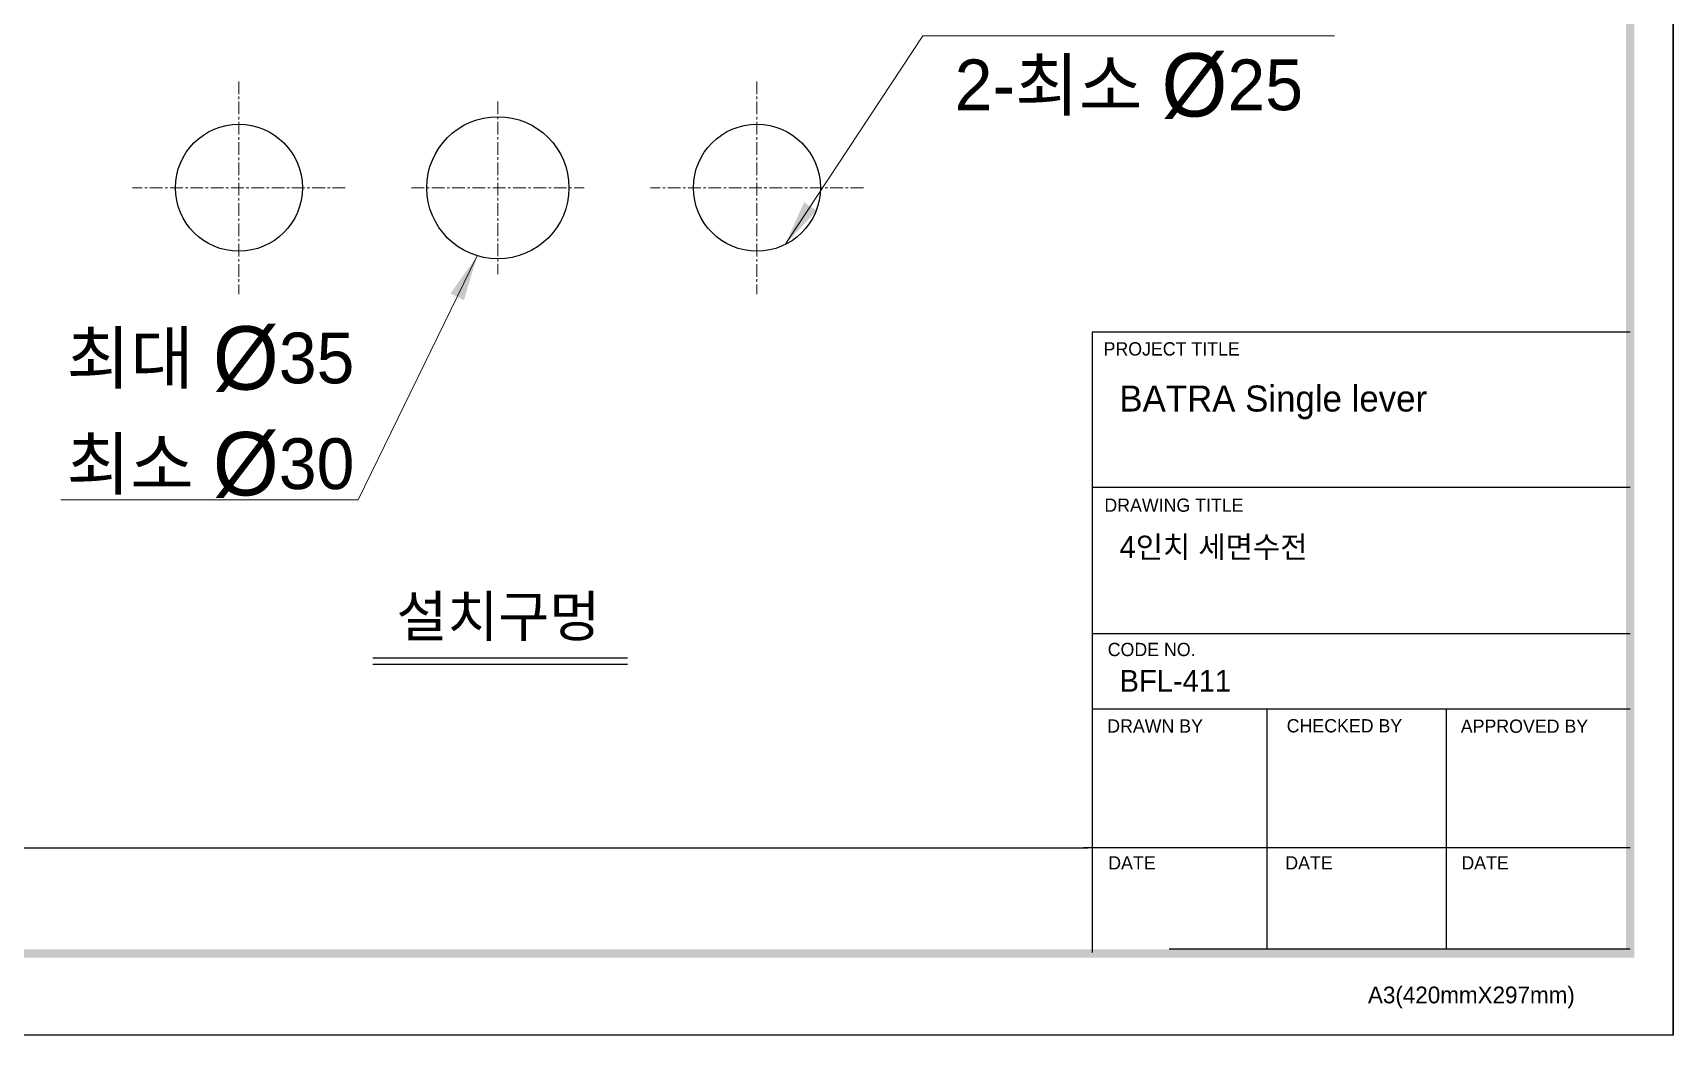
# Model space of a CAD drawing. Header units: millimetres. Extents: x 1091 to 1735, y 843 to 1297.
# Drawn here: x 1412.4 to 1735.4, y 843.5 to 1040.9 of the extents above; entities that cross this region are included whole.
import ezdxf

# ---------------------------------------------------------------- set-up
doc = ezdxf.new("R2010")
doc.units = ezdxf.units.MM
doc.linetypes.add('CENTER', pattern=[2, 1.25, -0.25, 0.25, -0.25])
doc.linetypes.add('CENTER2', pattern=[28.575, 19.05, -3.175, 3.175, -3.175])
doc.layers.add('Cneter', color=1, linetype='CENTER2', lineweight=13)
doc.styles.add('Daelim Dimension', font='')
doc.styles.add('DLB3013-CR2S_시공도$0$Daelim Dimension', font='')
doc.styles.get('Daelim Dimension').set_extended_font_data('나눔고딕')
doc.styles.get('DLB3013-CR2S_시공도$0$Daelim Dimension').set_extended_font_data('나눔고딕')
doc.dimstyles.new('DLB3013-CR2S_시공도$0$DEFAULT', dxfattribs={"dimscale": 2, "dimtxt": 2, "dimasz": 2, "dimexe": 0, "dimexo": 2, "dimgap": 1, "dimtad": 1, "dimdec": 1, "dimzin": 9, "dimdsep": 46, "dimtxsty": 'DLB3013-CR2S_시공도$0$Daelim Dimension', "dimcen": 0.5, "dimclrd": 252, "dimclre": 252, "dimclrt": 3, "dimadec": 1, "dimazin": 0, "dimtfac": 1, "dimtdec": 1, "dimtix": 1, "dimtmove": 0, "dimatfit": 3, "dimfxl": 1, "dimtolj": 1, "dimtzin": 1, "dimlwd": 9, "dimlwe": 9, "dimarcsym": 0})

msp = doc.modelspace()

# ---------------------------------------------------------------- linework, layer by layer
at = {"color": 5, "ltscale": 40}
for p, q in [((1726.97, 981.97), (1621.03, 981.97)), ((1726.97, 951.35), (1621.03, 951.35)), ((1726.97, 951.35), (1621.03, 951.35)), ((1726.97, 922.55), (1621.03, 922.55)), ((1726.97, 922.55), (1621.03, 922.55)), ((1726.97, 907.69), (1621.03, 907.69)), ((1726.97, 907.69), (1621.03, 907.69)), ((1655.44, 907.69), (1655.44, 860.4)), ((1690.76, 907.69), (1690.76, 860.4)), ((1726.97, 880.37), (1619.36, 880.37)), ((1726.97, 880.37), (1621.86, 880.37)), ((1726.97, 860.4), (1636.18, 860.4))]:
    msp.add_line(p, q, dxfattribs=at)
at = {"color": 5, "ltscale": 0.5}
msp.add_line((1621.03, 981.97), (1621.03, 859.76), dxfattribs=at)
at = {"color": 2}
msp.add_line((1479.37, 917.81), (1529.55, 917.81), dxfattribs=at)
at = {"color": 0}
msp.add_line((1479.37, 916.56), (1529.54, 916.56), dxfattribs=at)
at = {"color": 5}
msp.add_line((1100.53, 880.37), (1620.21, 880.37), dxfattribs=at)
at = {"color": 2}
msp.add_lwpolyline([(1091.24, 1297.22), (1735.44, 1297.22), (1735.44, 843.46), (1091.24, 843.46)], close=True, dxfattribs=at)
at = {"ltscale": 0.5}
msp.add_lwpolyline([(1091.24, 1297.22), (1735.44, 1297.22), (1735.44, 843.46), (1091.24, 843.46)], close=True, dxfattribs=at)
at = {"color": 2}
msp.add_lwpolyline([(1735.44, 843.46), (1735.44, 1297.22)], dxfattribs=at)
at = {"color": 0}
for centre, radius in [((1504.02, 1010.4), 14), ((1453.02, 1010.4), 12.5), ((1555.02, 1010.4), 12.5)]:
    msp.add_circle(centre, radius, dxfattribs=at)
at = {"color": 5, "ltscale": 40}
for points in [[(1727.8, 1289.58), (1726.15, 1289.58), (1727.8, 858.75), (1726.15, 860.4)], [(1727.8, 1289.58), (1726.15, 1289.58), (1727.8, 858.75), (1726.15, 860.4)], [(1727.8, 858.75), (1726.15, 860.4), (1098.88, 858.75), (1100.53, 860.4)]]:
    msp.add_trace(points, dxfattribs=at)
at = {"layer": 'Cneter', "linetype": 'CENTER', "ltscale": 2}
for p, q in [((1453.02, 1031.37), (1453.02, 989.43)), ((1555.02, 1031.37), (1555.02, 989.43)), ((1504.02, 1027.4), (1504.02, 993.4)), ((1473.98, 1010.4), (1432.05, 1010.4)), ((1487.02, 1010.4), (1521.02, 1010.4)), ((1575.98, 1010.4), (1534.05, 1010.4))]:
    msp.add_line(p, q, dxfattribs=at)

# ---------------------------------------------------------------- texts
at = {"color": 5, "ltscale": 40, "style": 'Daelim Dimension'}
for s, height, p in [('PROJECT TITLE', 2.6158, (1623.28, 977.36)), ('DRAWING TITLE', 2.6158, (1623.44, 946.57)), ('CODE NO.', 2.616, (1624.1, 918.14)), ('DRAWN BY', 2.616, (1624, 903.07)), ('CHECKED BY', 2.616, (1659.34, 903.11)), ('APPROVED BY', 2.6158, (1693.62, 903.03)), ('DATE', 2.616, (1624.2, 876.11)), ('DATE', 2.616, (1659.06, 876.11)), ('DATE', 2.616, (1693.74, 876.11)), ('A3(420mmX297mm)', 3.3014, (1675.34, 849.74))]:
    msp.add_text(s, height=height, dxfattribs=at).set_placement(p)
at = {"color": 7, "char_height": 10, "attachment_point": 5, "style": 'Daelim Dimension'}
for s, insert in [('\\A1;2-최대 {\\H1.25x;\\C256;Ø}30\\P2-최소 {\\H1.25x;\\C256;Ø}25', (1628.26, 1040.56)), ('\\A1;최대 {\\H1.25x;\\C256;Ø}35\\P최소 {\\H1.25x;\\C256;Ø}30', (1447.42, 965.92))]:
    msp.add_mtext(s, dxfattribs=dict(at, insert=insert))
at = {"attachment_point": 1, "style": 'Daelim Dimension'}
for s, insert, char_height, width in [('BATRA Single lever', (1626.39, 971.45), 5.1277, 82.4131), ('4인치 세면수전 ', (1626.43, 941.78), 4.281, 72.0388), ('BFL-411', (1626.43, 915.41), 4.281, 72.0388)]:
    msp.add_mtext(s, dxfattribs=dict(at, insert=insert, char_height=char_height, width=width))
at = {"color": 2, "insert": (1504.11, 925.57), "char_height": 8, "width": 174.181, "attachment_point": 5, "style": 'Daelim Dimension'}
msp.add_mtext('설치구멍', dxfattribs=at)

# ---------------------------------------------------------------- leaders
at = {"color": 5, "ltscale": 0.5}
for points in [[(1560.59, 999.21), (1587.7, 1040.34), (1668.78, 1040.34)], [(1499.95, 997.01), (1476.53, 948.9), (1417.99, 948.9)]]:
    msp.add_leader(points, dimstyle='DLB3013-CR2S_시공도$0$DEFAULT', override={"dimtxt": 5, "dimasz": 4.5, "dimexe": 1, "dimdec": 0, "dimclrd": 5, "dimclre": 5, "dimclrt": 7}, dxfattribs=at)

doc.saveas('drawing.dxf')
